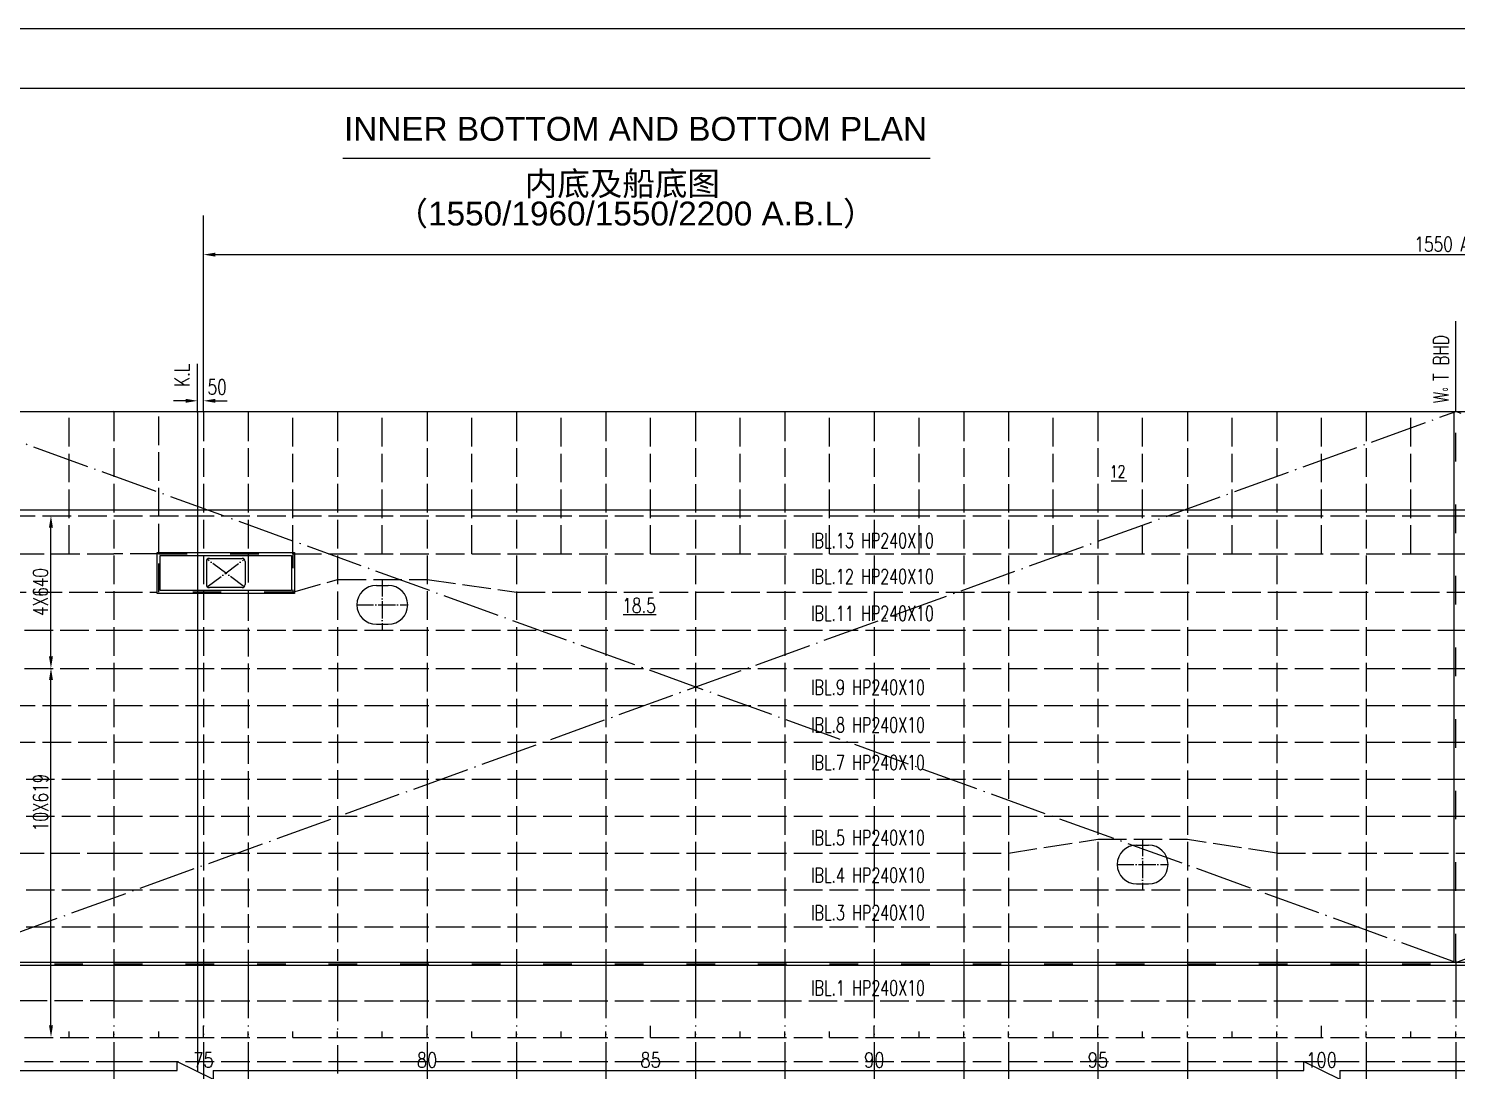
# Model space of a CAD drawing. Extents: x 415092 to 563892, y 399799 to 441999.
# Drawn here: x 476164 to 500109, y 424432 to 441899 of the extents above; entities that cross this region are included whole.
import ezdxf
from ezdxf.enums import TextEntityAlignment as Align

# ---------------------------------------------------------------- set-up
doc = ezdxf.new("R2010")
doc.units = 0
doc.header["$LTSCALE"] = 40
doc.header["$MEASUREMENT"] = 0
for name, pattern in [('ACAD_ISO02W100', [15, 12, -3]), ('ACAD_ISO03W100', [30, 12, -18]), ('ACAD_ISO04W100', [30.5, 24, -3, 0.5, -3]), ('ACAD_ISO05W100', [34, 24, -3, 0.5, -3, 0.5, -3])]:
    doc.linetypes.add(name, pattern=pattern)
doc.layers.get('0').update_dxf_attribs({"linetype": 'CONTINUOUS'})
doc.layers.get('DEFPOINTS').update_dxf_attribs({"linetype": 'CONTINUOUS'})
for name, color, linetype in [('01CONTINUOUS', 2, 'CONTINUOUS'), ('11TEXTE', 4, 'CONTINUOUS'), ('12TEXTC', 6, 'CONTINUOUS'), ('BT_ENG', 7, 'CONTINUOUS'), ('C-CEN', 4, 'ACAD_ISO04W100'), ('C-CON', 4, 'CONTINUOUS'), ('C-DAS', 4, 'ACAD_ISO02W100'), ('FRAME', 7, 'CONTINUOUS'), ('Y-CON', 2, 'CONTINUOUS'), ('Y-DAS', 2, 'ACAD_ISO02W100'), ('Y-H', 2, 'ACAD_ISO03W100'), ('Y-PH', 2, 'ACAD_ISO05W100')]:
    doc.layers.add(name, color=color, linetype=linetype)
doc.styles.add('ROMANS', font='romans.shx', dxfattribs={"width": 0.75, "height": 250, "bigfont": 'hzdx.shx'})
doc.styles.add('SWISS721LIGHTBT', font='swissl.ttf')
doc.dimstyles.new('DM-100', dxfattribs={"dimscale": 0, "dimtxt": 250, "dimasz": 200, "dimexe": 30, "dimexo": 30, "dimgap": 50, "dimtad": 1, "dimdec": 0, "dimzin": 0, "dimdsep": 46, "dimtxsty": 'ROMANS', "dimcen": 0, "dimclrd": 1, "dimclre": 1, "dimclrt": 1, "dimadec": 0, "dimazin": 0, "dimtfac": 1, "dimtdec": 0, "dimtmove": 0, "dimatfit": 3, "dimfxl": 1, "dimtolj": 1, "dimtzin": 0, "dimarcsym": 0})

# ---------------------------------------------------------------- blocks, each defined once
blk = doc.blocks.new('*D18')
at = {"color": 1, "linetype": 'ByBlock', "transparency": 16777216}
for p, q in [((479296, 442500), (520896, 442500)), ((521096, 442470), (521096, 442470))]:
    blk.add_line(p, q, dxfattribs=at)
for points in [[(479296, 442533), (479296, 442467), (479096, 442500)], [(520896, 442533), (520896, 442467), (521096, 442500)]]:
    blk.add_solid(points, dxfattribs=at)
at = {"layer": 'DEFPOINTS', "color": 0, "linetype": 'ByBlock', "transparency": 16777216}
for p in [(479096, 442500), (521096, 442500), (521096, 442500)]:
    blk.add_point(p, dxfattribs=at)
at = {"color": 1, "linetype": 'ByBlock', "transparency": 16777216, "insert": (500096, 442675), "char_height": 250, "attachment_point": 5, "style": 'ROMANS'}
blk.add_mtext('\\A1;1550 A.B.L', dxfattribs=at)
blk = doc.blocks.new('*D19')
at = {"color": 1, "linetype": 'ByBlock', "transparency": 16777216}
blk.add_line((476540, 429577), (476540, 435367), dxfattribs=at)
for points in [[(476507, 435367), (476573, 435367), (476540, 435567)], [(476507, 429577), (476573, 429577), (476540, 429377)]]:
    blk.add_solid(points, dxfattribs=at)
at = {"layer": 'DEFPOINTS', "color": 0, "linetype": 'ByBlock', "transparency": 16777216}
for p in [(476540, 435567), (476540, 435567), (476540, 429377)]:
    blk.add_point(p, dxfattribs=at)
at = {"color": 1, "linetype": 'ByBlock', "transparency": 16777216, "insert": (476365, 433315), "char_height": 250, "attachment_point": 5, "rotation": 90, "style": 'ROMANS'}
blk.add_mtext('\\A1;10X619', dxfattribs=at)
blk = doc.blocks.new('*D20')
at = {"color": 1, "linetype": 'ByBlock', "transparency": 16777216}
for p, q in [((476569, 438123), (476569, 438123)), ((476539, 435763), (476539, 437923)), ((476569, 435563), (476569, 435563))]:
    blk.add_line(p, q, dxfattribs=at)
for points in [[(476506, 437923), (476573, 437923), (476539, 438123)], [(476506, 435763), (476573, 435763), (476539, 435563)]]:
    blk.add_solid(points, dxfattribs=at)
at = {"layer": 'DEFPOINTS', "color": 0, "linetype": 'ByBlock', "transparency": 16777216}
for p in [(476539, 438123), (476539, 438123), (476539, 435563)]:
    blk.add_point(p, dxfattribs=at)
at = {"color": 1, "linetype": 'ByBlock', "transparency": 16777216, "insert": (476364, 436843), "char_height": 250, "attachment_point": 5, "rotation": 90, "style": 'ROMANS'}
blk.add_mtext('\\A1;4X640', dxfattribs=at)

msp = doc.modelspace()

# ---------------------------------------------------------------- linework, layer by layer
at = {"color": 2}
msp.add_line((417692.4, 440899.4), (562792.4, 440899.4), dxfattribs=at)
for p, q in [((479096.4, 435472.3), (479096.4, 438765.1)), ((500096.4, 435477.8), (500096.4, 436991.8)), ((478996.4, 435463.3), (478996.4, 436276.1)), ((478996.4, 435463.3), (478996.4, 424412.5)), ((500071.4, 426266.8), (500071.4, 435477.8)), ((494318.3, 434318.3), (494583.1, 434318.3)), ((478321.4, 432426.8), (478321.4, 433116.8)), ((478321.4, 433116.8), (480621.4, 433116.8)), ((478371.4, 432476.8), (478371.4, 433066.8)), ((478371.4, 433066.8), (480571.4, 433066.8)), ((480571.4, 433066.8), (480571.4, 432476.8)), ((480621.4, 433116.8), (480621.4, 432426.8)), ((480571.4, 432476.8), (478371.4, 432476.8)), ((480621.4, 432426.8), (478321.4, 432426.8)), ((448996.4, 426244.8), (477596.4, 426244.8)), ((477596.4, 426244.8), (521096.4, 426244.8)), ((448996.4, 426194.8), (477596.4, 426194.8)), ((477596.4, 426194.8), (521096.4, 426194.8)), ((476846.4, 424981.8), (476846.4, 425081.8)), ((477596.4, 424981.8), (477596.4, 425081.8)), ((478346.4, 424981.8), (478346.4, 425081.8)), ((479096.4, 424981.8), (479096.4, 425181.8)), ((479846.4, 424981.8), (479846.4, 425081.8)), ((480596.4, 424981.8), (480596.4, 425081.8)), ((481346.4, 424981.8), (481346.4, 425081.8)), ((482096.4, 424981.8), (482096.4, 425081.8)), ((482846.4, 424981.8), (482846.4, 425181.8)), ((483596.4, 424981.8), (483596.4, 425081.8)), ((484346.4, 424981.8), (484346.4, 425081.8)), ((485096.4, 424981.8), (485096.4, 425081.8)), ((485846.4, 424981.8), (485846.4, 425081.8)), ((486596.4, 424981.8), (486596.4, 425181.8)), ((487346.4, 424981.8), (487346.4, 425081.8)), ((488096.4, 424981.8), (488096.4, 425081.8)), ((488846.4, 424981.8), (488846.4, 425081.8)), ((489596.4, 424981.8), (489596.4, 425081.8)), ((490346.4, 424981.8), (490346.4, 425181.8)), ((491096.4, 424981.8), (491096.4, 425081.8)), ((491846.4, 424981.8), (491846.4, 425081.8)), ((492596.4, 424981.8), (492596.4, 425081.8)), ((493346.4, 424981.8), (493346.4, 425081.8)), ((494096.4, 424981.8), (494096.4, 425181.8)), ((494846.4, 424981.8), (494846.4, 425081.8)), ((495596.4, 424981.8), (495596.4, 425081.8)), ((496346.4, 424981.8), (496346.4, 425081.8)), ((497096.4, 424981.8), (497096.4, 425081.8)), ((497846.4, 424981.8), (497846.4, 425181.8)), ((498596.4, 424981.8), (498596.4, 425081.8)), ((499346.4, 424981.8), (499346.4, 425081.8)), ((500096.4, 424981.8), (500096.4, 425081.8))]:
    msp.add_line(p, q)
at = {"color": 1, "linetype": 'ByBlock'}
for p, q in [((478796.4, 435658.6), (478596.4, 435658.6)), ((478996.4, 435492.2), (478996.4, 435688.6)), ((479096.4, 435492.2), (479096.4, 435688.6)), ((479296.4, 435658.6), (479496.4, 435658.6))]:
    msp.add_line(p, q, dxfattribs=at)
at = {"color": 1}
for p, q in [((454084.3, 433832.1), (477596.4, 433832)), ((477596.4, 433832), (521196.4, 433831.8)), ((486137.5, 432075.8), (486687.5, 432075.8)), ((478657.9, 424580.9), (479257.5, 424282.6)), ((478657.9, 424431.8), (478657.9, 424580.9)), ((497551.8, 424431.8), (497551.8, 424580.9)), ((497551.8, 424580.9), (498151.4, 424282.6)), ((463464.1, 424431.8), (477596.4, 424431.8)), ((477596.4, 424431.8), (478657.9, 424431.8)), ((479257.5, 424431.8), (497551.8, 424431.8)), ((479257.5, 424431.8), (479257.5, 424282.6)), ((479257.5, 424431.8), (480157.9, 424431.8)), ((498151.4, 424431.8), (521096.4, 424431.8)), ((498151.4, 424431.8), (498151.4, 424282.6))]:
    msp.add_line(p, q, dxfattribs=at)
at = {"color": 1, "linetype": 'ByBlock'}
for points in [[(478796.4, 435691.9), (478796.4, 435625.2), (478996.4, 435658.6)], [(479296.4, 435691.9), (479296.4, 435625.2), (479096.4, 435658.6)]]:
    msp.add_solid(points, dxfattribs=at)
at = {"layer": '01CONTINUOUS'}
msp.add_line((491280.9, 439718.8), (481431.5, 439718.8), dxfattribs=at)
at = {"layer": 'BT_ENG'}
msp.add_line((415192.4, 441899.4), (563792.4, 441899.4), dxfattribs=at)
at = {"layer": 'C-CEN'}
for p, q in [((500096.4, 426241.8), (474596.4, 435481.7)), ((474596.4, 426241.8), (500096.4, 435477.8)), ((524096.4, 426241.8), (500096.4, 435477.8)), ((500096.4, 426241.8), (524096.4, 435147.7))]:
    msp.add_line(p, q, dxfattribs=at)
at = {"layer": 'C-CEN', "ltscale": 0.3}
for p, q in [((479161.2, 432541.4), (479781.6, 433002.1)), ((479781.6, 432541.3), (479161.2, 433002.1)), ((482096.4, 432663.8), (482096.4, 431811.8)), ((481662.4, 432237.8), (482530.4, 432237.8)), ((494846.4, 428309.8), (494846.4, 427457.8)), ((494412.4, 427883.8), (495280.4, 427883.8))]:
    msp.add_line(p, q, dxfattribs=at)
at = {"layer": 'C-CON'}
for p, q in [((479146.6, 432966.7), (479146.6, 432576.7)), ((479196.6, 433016.7), (479746.3, 433016.7)), ((479796.3, 432966.7), (479796.3, 432576.7)), ((479746.3, 432526.7), (479196.6, 432526.7)), ((481996.4, 432563.8), (482196.4, 432563.8)), ((481996.4, 431911.8), (482196.4, 431911.8)), ((494746.4, 428209.8), (494946.4, 428209.8)), ((494746.4, 427557.8), (494946.4, 427557.8))]:
    msp.add_line(p, q, dxfattribs=at)
for centre, radius, start, end in [((479196.6, 432966.7), 50, 90, 180), ((479746.3, 432966.7), 50, 0, 90), ((479196.6, 432576.7), 50, 180, 269.99778), ((479746.3, 432576.7), 50, 269.99778, 0), ((481996.4, 432237.8), 326, 90, 270), ((482196.4, 432237.8), 326, 270, 90), ((494746.4, 427883.8), 326, 90, 270), ((494946.4, 427883.8), 326, 270, 90)]:
    msp.add_arc(centre, radius, start, end, dxfattribs=at)
at = {"layer": 'C-DAS'}
for p, q in [((454346.4, 433091.8), (477596.4, 433091.7)), ((478346.4, 433091.8), (477596.4, 433091.1)), ((480596.4, 433091.8), (519596.4, 433091.8)), ((458846.4, 432451.7), (477596.4, 432451.7)), ((477596.4, 432451.8), (478321.4, 432451.8)), ((480596.4, 432451.8), (481346.4, 432663.8)), ((481346.4, 432663.8), (482846.4, 432663.8)), ((482846.4, 432663.8), (484346.4, 432451.8)), ((484346.4, 432451.8), (501596.4, 432451.8)), ((449096.7, 431811.8), (477596.4, 431811.7)), ((477596.4, 431811.8), (521096.4, 431811.8)), ((450596.4, 430552.8), (477596.4, 430552.8)), ((477596.4, 430552.8), (521096.4, 430552.8)), ((450596.4, 429933.8), (477596.4, 429933.8)), ((477596.4, 429933.8), (518846.4, 429933.8)), ((449121.4, 429314.8), (477596.4, 429314.8)), ((477596.4, 429314.8), (521096.4, 429314.8)), ((492596.4, 428076.8), (494096.4, 428309.8)), ((494096.4, 428309.8), (495596.4, 428309.8)), ((497096.4, 428076.8), (495596.4, 428300.8)), ((472346.4, 428076.8), (477596.4, 428076.8)), ((477596.4, 428076.8), (492596.4, 428076.8)), ((497096.4, 428076.8), (514346.4, 428076.8)), ((449121.4, 427457.8), (477596.4, 427457.8)), ((477596.4, 427457.8), (518846.4, 427457.8)), ((449121.4, 426838.8), (477596.4, 426838.8)), ((477596.4, 426838.8), (521096.4, 426838.8)), ((451396.4, 425600.8), (477596.4, 425602.3)), ((477596.4, 425600.8), (488646.4, 425600.8)), ((488646.4, 425600.8), (512896.4, 425600.8)), ((449096.4, 424981.8), (477596.4, 424981.8)), ((477596.4, 424981.8), (521096.4, 424981.8)), ((449096.4, 424581.8), (477596.4, 424581.8)), ((477596.4, 424581.8), (524096.4, 424581.8))]:
    msp.add_line(p, q, dxfattribs=at)
at = {"layer": 'DEFPOINTS', "color": 0, "linetype": 'ByBlock'}
for p in [(478996.4, 435462.2), (479096.4, 435462.2)]:
    msp.add_point(p, dxfattribs=at)
at = {"layer": 'Y-CON'}
for p, q in [((474596.4, 435481.8), (477998.8, 435481.8)), ((477596.4, 435484.6), (478996.4, 435478.8)), ((477998.8, 435481.8), (479096.4, 435479.2)), ((479096.4, 435479.2), (513496.4, 435479.2)), ((477596.4, 424431.8), (477596.4, 414499.1)), ((479096.4, 424431.8), (479096.4, 414484.8)), ((479846.4, 424431.8), (479846.4, 414484.8)), ((482846.4, 424431.8), (482846.4, 414484.8)), ((484346.4, 424431.8), (484346.4, 414484.8)), ((485846.4, 424431.8), (485846.4, 414484.8)), ((487346.4, 424431.8), (487346.4, 414484.8)), ((488846.4, 424431.8), (488846.4, 414484.8)), ((490346.4, 424431.8), (490346.4, 414484.8)), ((491846.4, 424431.8), (491846.4, 414485)), ((492596.4, 424431.8), (492596.4, 414485)), ((494096.4, 424431.8), (494096.4, 414485.2)), ((495596.4, 424431.8), (495596.4, 414485.3)), ((497096.4, 424431.8), (497096.4, 414485.4)), ((498596.4, 424431.8), (498596.4, 414485.6)), ((500096.4, 424431.8), (500096.8, 414485.7))]:
    msp.add_line(p, q, dxfattribs=at)
at = {"layer": 'Y-CON', "flags": 128}
msp.add_lwpolyline([(474686.8, 435481.7), (477596.4, 435479.8)], dxfattribs=at)
at = {"layer": 'Y-DAS'}
for p, q in [((476846.4, 433091.7), (476846.4, 435464.9)), ((477596.4, 435464.4), (477596.4, 426266.8)), ((478346.4, 433116.8), (478346.4, 435464.3)), ((479096.4, 435464.5), (479096.4, 426266.8)), ((479846.4, 435464.5), (479846.4, 433091.8)), ((480596.4, 433091.8), (480596.4, 435464.3)), ((481346.4, 435464.2), (481346.4, 426266.8)), ((482096.4, 433091.8), (482096.4, 435464.2)), ((482846.4, 435464.5), (482846.4, 426266.8)), ((483596.4, 433091.8), (483596.4, 435464)), ((484346.4, 435463.9), (484346.4, 426266.8)), ((485096.4, 433091.8), (485096.4, 435463.9)), ((485846.4, 435464.5), (485846.4, 426266.8)), ((486596.4, 433091.8), (486596.4, 435463.7)), ((487346.4, 435463.6), (487346.4, 426266.8)), ((488096.4, 433091.8), (488096.4, 435463.6)), ((488846.4, 435464.5), (488846.4, 426266.8)), ((489596.4, 433091.8), (489596.4, 435463.5)), ((490346.4, 435463.4), (490346.4, 426266.8)), ((491096.4, 433091.8), (491096.4, 435463.3)), ((491846.4, 435463.2), (491846.4, 426266.8)), ((492596.4, 435463.2), (492596.4, 426266.8)), ((493346.4, 433091.8), (493346.4, 435463.1)), ((494096.4, 435464.5), (494096.4, 426266.8)), ((494846.4, 433091.8), (494846.4, 435463.1)), ((495596.4, 435463.1), (495596.4, 426266.8)), ((496346.4, 433091.8), (496346.4, 435463)), ((497096.4, 435464.5), (497096.4, 426266.8)), ((497846.4, 433091.8), (497846.4, 435462.9)), ((498596.4, 435464.5), (498596.4, 426266.8)), ((499346.4, 433091.8), (499346.4, 435462.9)), ((454196.4, 433732.1), (477596.4, 433732)), ((477596.4, 433732), (521096.4, 433731.8)), ((479846.4, 433091.8), (479846.4, 432451.8)), ((479846.4, 432451.8), (479846.4, 426266.8)), ((449096.6, 431171.8), (477596.4, 431171.8)), ((477596.4, 431171.8), (518846.4, 431171.8)), ((449121.4, 428695.8), (477596.4, 428695.8)), ((477596.4, 428695.8), (521096.4, 428695.8))]:
    msp.add_line(p, q, dxfattribs=at)
at = {"layer": 'Y-H'}
for p, q in [((500096.4, 426241.8), (500096.4, 435477.8)), ((478346.4, 432451.8), (478346.4, 433091.8)), ((478346.4, 433091.8), (480596.4, 433091.8)), ((480596.4, 432451.8), (478346.4, 432451.8)), ((448996.4, 426219.8), (477596.4, 426219.8)), ((477596.4, 426219.8), (521096.4, 426219.8))]:
    msp.add_line(p, q, dxfattribs=at)
at = {"layer": 'Y-H', "ltscale": 0.5}
msp.add_line((480596.4, 433091.8), (480596.4, 432451.8), dxfattribs=at)
at = {"layer": 'Y-PH'}
for p, q in [((477596.4, 426266.8), (477596.4, 424431.8)), ((479096.4, 426266.8), (479096.4, 424431.8)), ((479846.4, 426266.8), (479846.4, 424431.8)), ((482846.4, 426266.8), (482846.4, 424431.8)), ((484346.4, 426266.8), (484346.4, 424431.8)), ((485846.4, 426266.8), (485846.4, 424431.8)), ((487346.4, 426266.8), (487346.4, 424431.8)), ((488846.4, 426266.8), (488846.4, 424431.8)), ((490346.4, 426266.8), (490346.4, 424431.8)), ((491846.4, 426266.8), (491846.4, 424431.8)), ((492596.4, 426266.8), (492596.4, 424431.8)), ((494096.4, 426266.8), (494096.4, 424431.8)), ((495596.4, 426266.8), (495596.4, 424431.8)), ((497096.4, 426266.8), (497096.4, 424431.8)), ((498596.4, 426266.8), (498596.4, 424431.8)), ((500096.4, 426266.8), (500096.4, 424431.8)), ((481346.4, 426216.8), (481346.4, 424381.8))]:
    msp.add_line(p, q, dxfattribs=at)

# ---------------------------------------------------------------- texts
at = {"style": 'ROMANS', "width": 0.75}
for s, p in [('W。T BHD', (499974, 435621.3)), ('K.L', (478864, 435893))]:
    msp.add_text(s, height=250, rotation=90, dxfattribs=at).set_placement(p)
at = {"style": 'ROMANS'}
for s, height, width, p in [('12', 200, 0.75, (494299.9, 434375.2)), ('IBL.13 HP240X10', 250, 0.7, (489284, 433190)), ('IBL.12 HP240X10', 250, 0.7, (489284, 432587.2)), ('IBL.11 HP240X10', 250, 0.7, (489284, 431970)), ('IBL.9 HP240X10', 250, 0.7, (489284, 430730)), ('IBL.8 HP240X10', 250, 0.7, (489284, 430100)), ('IBL.7 HP240X10', 250, 0.7, (489284, 429470)), ('IBL.5 HP240X10', 250, 0.7, (489284, 428210)), ('IBL.4 HP240X10', 250, 0.7, (489284, 427580)), ('IBL.3 HP240X10', 250, 0.7, (489284, 426950)), ('IBL.1 HP240X10', 250, 0.7, (489284, 425690))]:
    msp.add_text(s, height=height, dxfattribs=dict(at, width=width)).set_placement(p)
at = {"color": 1, "linetype": 'ByBlock', "insert": (479165.4, 435888.6), "char_height": 250, "attachment_point": 4, "style": 'ROMANS'}
msp.add_mtext('50', dxfattribs=at)
at = {"color": 1, "insert": (486401.6, 432226.5), "char_height": 250, "attachment_point": 5, "style": 'ROMANS'}
msp.add_mtext('18.5', dxfattribs=at)
at = {"layer": '11TEXTE', "style": 'SWISS721LIGHTBT'}
for s, p in [('INNER BOTTOM AND BOTTOM PLAN', (486342.7, 440218.8)), ('（1550/1960/1550/2200 A.B.L）', (486342.7, 438805.3))]:
    msp.add_text(s, height=400, dxfattribs=at).set_placement(p, align=Align.MIDDLE)
at = {"layer": '12TEXTC', "style": 'SWISS721LIGHTBT'}
msp.add_text('内底及船底图', height=400, dxfattribs=at).set_placement((486121.7, 439100.5), align=Align.CENTER)
at = {"layer": 'FRAME', "style": 'ROMANS', "width": 0.8}
for s, p in [('75', (479096.4, 424606.8)), ('80', (482846.4, 424606.8)), ('85', (486596.4, 424606.8)), ('90', (490346.4, 424606.8)), ('95', (494096.4, 424606.8)), ('100', (497846.4, 424606.8))]:
    msp.add_text(s, height=250, dxfattribs=at).set_placement(p, align=Align.MIDDLE)

# ---------------------------------------------------------------- dimensions: what is measured, and where the dimension line sits
dim = msp.add_linear_dim(base=(521096.4, 438109.2), p1=(479096.4, 438109.2), p2=(521096.4, 438109.4), text='1550 A.B.L', dimstyle='DM-100', override={"dimscale": 1, "dimtmove": 1})
dim.commit()
dim.dimension.update_dxf_attribs({"geometry": '*D18', "text_midpoint": (500096.4, 438284.2), "insert": (0, -4390.8)})
at = {"layer": 'C-CON'}
dim = msp.add_linear_dim(base=(476539.2, 433732), p1=(476539.2, 431171.8), p2=(476539.2, 433732), angle=90, text='4X640', dimstyle='DM-100', override={"dimscale": 1, "dimtmove": 1}, dxfattribs=at)
dim.commit()
dim.dimension.update_dxf_attribs({"geometry": '*D20', "text_midpoint": (476364.2, 432451.9), "insert": (0, -4390.8)})
dim = msp.add_linear_dim(base=(476540, 431176.6), p1=(476540, 424986.6), p2=(476540, 431176.6), angle=90, text='10X619', dimstyle='DM-100', override={"dimscale": 1, "dimtmove": 1}, dxfattribs=at)
dim.commit()
dim.dimension.update_dxf_attribs({"geometry": '*D19', "text_midpoint": (476365, 428924.4), "dimtype": 160, "insert": (0, -4390.8)})

doc.saveas('drawing.dxf')
